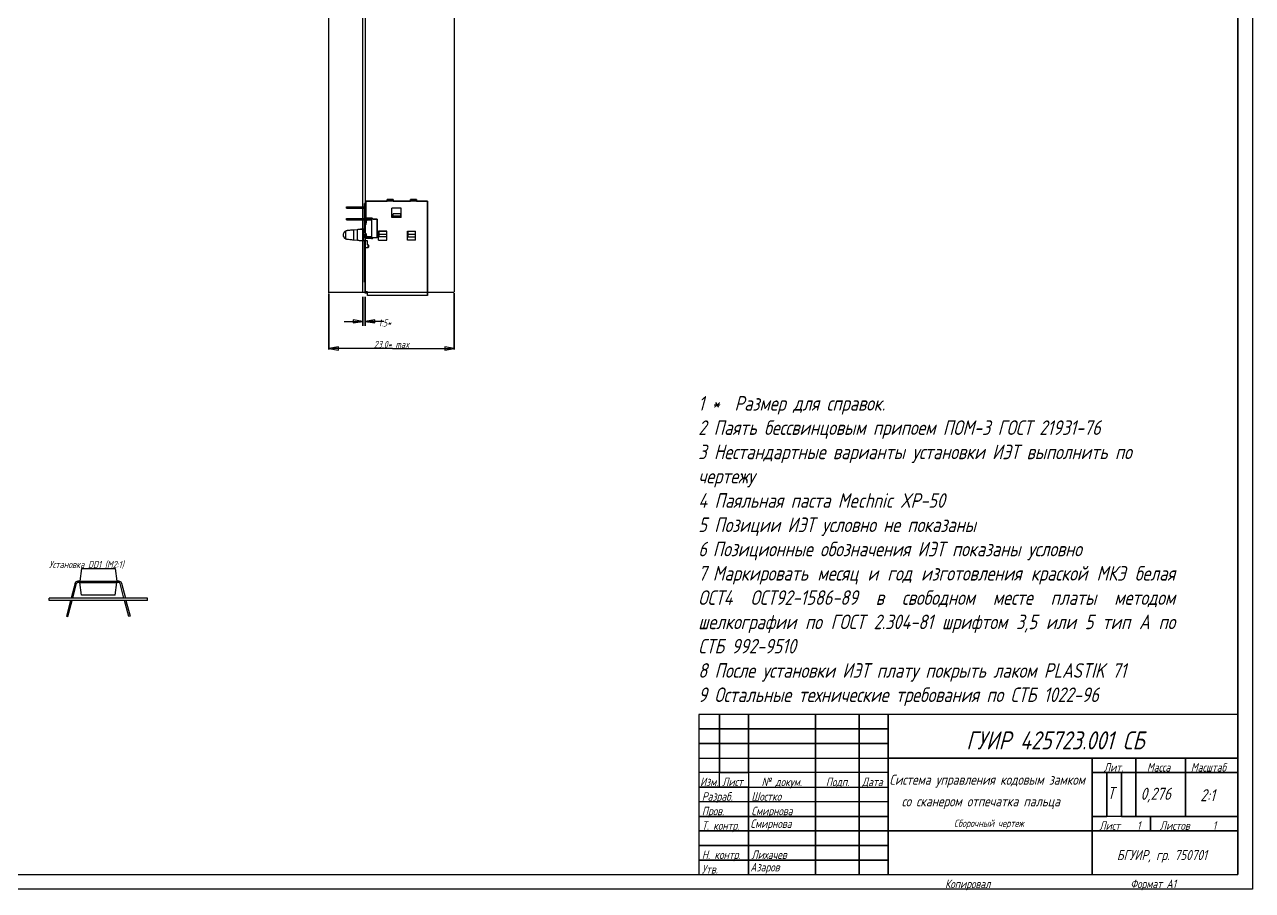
# Model space of a CAD drawing. Header units: inches. Extents: x 0 to 840, y -594 to 0.
# Drawn here: x 418.5 to 840, y -594.4 to -297.2 of the extents above; entities that cross this region are included whole.
import ezdxf

# ---------------------------------------------------------------- set-up
doc = ezdxf.new("R2010")
doc.units = ezdxf.units.IN
doc.header["$MEASUREMENT"] = 0
doc.layers.add('тонкая', color=7, linetype='Continuous', lineweight=20)
doc.styles.add('GOST type A0', font='', dxfattribs={"oblique": 15, "height": 5})
doc.styles.add('GOST type A1', font='', dxfattribs={"height": 3.704167})
doc.styles.get('GOST type A0').set_extended_font_data('GOST type A')
doc.styles.get('GOST type A1').set_extended_font_data('GOST type A', italic=True)

msp = doc.modelspace()

# ---------------------------------------------------------------- linework, layer by layer
at = {"color": 18, "lineweight": 30, "true_color": 0x000000}
for p, q in [((835, -5), (835, -589)), ((835, -589), (835, -5)), ((835, -589), (835, -5)), ((715, -534), (650, -534)), ((650, -534), (650, -539)), ((715, -534), (650, -534)), ((650, -534), (650, -539)), ((657, -534), (650, -534)), ((650, -534), (650, -559)), ((657, -534), (650, -534)), ((650, -534), (650, -559)), ((667, -534), (657, -534)), ((657, -534), (657, -554)), ((667, -534), (657, -534)), ((657, -534), (657, -554)), ((657, -559), (657, -534)), ((657, -559), (657, -534)), ((667, -554), (667, -534)), ((667, -554), (667, -534)), ((690, -534), (667, -534)), ((667, -534), (667, -559)), ((690, -534), (667, -534)), ((667, -534), (667, -559)), ((690, -534), (667, -534)), ((667, -534), (667, -589)), ((690, -534), (667, -534)), ((667, -534), (667, -589)), ((705, -534), (690, -534)), ((690, -534), (690, -589)), ((705, -534), (690, -534)), ((690, -534), (690, -589)), ((690, -559), (690, -534)), ((690, -559), (690, -534)), ((690, -589), (690, -534)), ((690, -589), (690, -534)), ((705, -589), (705, -534)), ((705, -589), (705, -534)), ((715, -534), (705, -534)), ((705, -534), (705, -589)), ((715, -534), (705, -534)), ((705, -534), (705, -589)), ((835, -534), (715, -534)), ((715, -534), (715, -549)), ((835, -534), (715, -534)), ((715, -534), (715, -549)), ((715, -589), (715, -534)), ((715, -589), (715, -534)), ((715, -539), (715, -534)), ((715, -539), (715, -534)), ((835, -549), (835, -534)), ((835, -549), (835, -534)), ((650, -539), (715, -539)), ((650, -539), (715, -539)), ((715, -539), (650, -539)), ((650, -539), (650, -544)), ((715, -539), (650, -539)), ((650, -539), (650, -544)), ((715, -544), (715, -539)), ((715, -544), (715, -539)), ((650, -544), (715, -544)), ((650, -544), (715, -544)), ((715, -544), (650, -544)), ((650, -544), (650, -549)), ((715, -544), (650, -544)), ((650, -544), (650, -549)), ((715, -549), (715, -544)), ((715, -549), (715, -544)), ((650, -549), (715, -549)), ((650, -549), (715, -549)), ((715, -549), (835, -549)), ((715, -549), (835, -549)), ((785, -549), (715, -549)), ((715, -549), (715, -574)), ((785, -549), (715, -549)), ((715, -549), (715, -574)), ((800, -549), (785, -549)), ((785, -549), (785, -554)), ((800, -549), (785, -549)), ((785, -549), (785, -554)), ((785, -574), (785, -549)), ((785, -574), (785, -549)), ((817, -549), (800, -549)), ((800, -549), (800, -554)), ((817, -549), (800, -549)), ((800, -549), (800, -554)), ((800, -554), (800, -549)), ((800, -554), (800, -549)), ((835, -549), (817, -549)), ((817, -549), (817, -554)), ((835, -549), (817, -549)), ((817, -549), (817, -554)), ((817, -554), (817, -549)), ((817, -554), (817, -549)), ((835, -554), (835, -549)), ((835, -554), (835, -549)), ((715, -554), (650, -554)), ((650, -554), (650, -559)), ((715, -554), (650, -554)), ((650, -554), (650, -559)), ((657, -554), (667, -554)), ((657, -554), (667, -554)), ((715, -559), (715, -554)), ((715, -559), (715, -554)), ((790, -554), (785, -554)), ((785, -554), (785, -569)), ((790, -554), (785, -554)), ((785, -554), (785, -569)), ((785, -554), (800, -554)), ((785, -554), (800, -554)), ((790, -569), (790, -554)), ((790, -569), (790, -554)), ((795.04, -553.97), (790.04, -553.97)), ((790.04, -553.97), (790.04, -568.97)), ((795.04, -553.97), (790.04, -553.97)), ((790.04, -553.97), (790.04, -568.97)), ((800, -554), (795, -554)), ((795, -554), (795, -569)), ((800, -554), (795, -554)), ((795, -554), (795, -569)), ((795.04, -568.97), (795.04, -553.97)), ((795.04, -568.97), (795.04, -553.97)), ((817, -554), (800, -554)), ((800, -554), (800, -569)), ((817, -554), (800, -554)), ((800, -554), (800, -569)), ((800, -569), (800, -554)), ((800, -569), (800, -554)), ((800, -554), (817, -554)), ((800, -554), (817, -554)), ((835, -553.97), (817, -553.97)), ((817, -553.97), (817, -569)), ((835, -553.97), (817, -553.97)), ((817, -553.97), (817, -569)), ((817, -569), (817, -554)), ((817, -569), (817, -554)), ((817, -554), (835, -554)), ((817, -554), (835, -554)), ((835, -569), (835, -553.97)), ((835, -569), (835, -553.97)), ((667, -559), (650, -559)), ((650, -559), (650, -589)), ((667, -559), (650, -559)), ((650, -559), (650, -589)), ((650, -559), (715, -559)), ((650, -559), (715, -559)), ((650, -559), (657, -559)), ((650, -559), (657, -559)), ((667, -589), (667, -559)), ((667, -589), (667, -559)), ((667, -559), (690, -559)), ((667, -559), (690, -559)), ((715, -564), (650, -564)), ((650, -564), (650, -569)), ((715, -564), (650, -564)), ((650, -564), (650, -569)), ((715, -569), (715, -564)), ((715, -569), (715, -564)), ((650, -569), (715, -569)), ((650, -569), (715, -569)), ((715, -569), (650, -569)), ((650, -569), (650, -574)), ((715, -569), (650, -569)), ((650, -569), (650, -574)), ((715, -574), (715, -569)), ((715, -574), (715, -569)), ((785, -569), (790, -569)), ((785, -569), (790, -569)), ((805, -569), (785, -569)), ((785, -569), (785, -574)), ((805, -569), (785, -569)), ((785, -569), (785, -574)), ((790.04, -568.97), (795.04, -568.97)), ((790.04, -568.97), (795.04, -568.97)), ((795, -569), (800, -569)), ((795, -569), (800, -569)), ((800, -569), (817, -569)), ((800, -569), (817, -569)), ((805, -574), (805, -569)), ((805, -574), (805, -569)), ((835, -569), (805, -569)), ((805, -569), (805, -574)), ((835, -569), (805, -569)), ((805, -569), (805, -574)), ((817, -569), (835, -569)), ((817, -569), (835, -569)), ((835, -574), (835, -569)), ((835, -574), (835, -569)), ((650, -574), (715, -574)), ((650, -574), (715, -574)), ((715, -574), (650, -574)), ((650, -574), (650, -579)), ((715, -574), (650, -574)), ((650, -574), (650, -579)), ((785, -574), (715, -574)), ((715, -574), (715, -589)), ((785, -574), (715, -574)), ((715, -574), (715, -589)), ((715, -574), (785, -574)), ((715, -574), (785, -574)), ((715, -579), (715, -574)), ((715, -579), (715, -574)), ((785, -574), (805, -574)), ((785, -574), (805, -574)), ((835, -574), (785, -574)), ((785, -574), (785, -589)), ((835, -574), (785, -574)), ((785, -574), (785, -589)), ((785, -589), (785, -574)), ((785, -589), (785, -574)), ((805, -574), (835, -574)), ((805, -574), (835, -574)), ((835, -589), (835, -574)), ((835, -589), (835, -574)), ((650, -579), (715, -579)), ((650, -579), (715, -579)), ((715, -579), (650, -579)), ((650, -579), (650, -584)), ((715, -579), (650, -579)), ((650, -579), (650, -584)), ((715, -584), (715, -579)), ((715, -584), (715, -579)), ((650, -584), (715, -584)), ((650, -584), (715, -584)), ((715, -584), (650, -584)), ((650, -584), (650, -589)), ((715, -584), (650, -584)), ((650, -584), (650, -589)), ((715, -589), (715, -584)), ((715, -589), (715, -584)), ((20, -589), (835, -589)), ((20, -589), (835, -589)), ((650, -589), (667, -589)), ((650, -589), (667, -589)), ((650, -589), (715, -589)), ((650, -589), (715, -589)), ((667, -589), (690, -589)), ((667, -589), (690, -589)), ((690, -589), (705, -589)), ((690, -589), (705, -589)), ((705, -589), (715, -589)), ((705, -589), (715, -589)), ((715, -589), (785, -589)), ((715, -589), (785, -589)), ((785, -589), (835, -589)), ((785, -589), (835, -589))]:
    msp.add_line(p, q, dxfattribs=at)
at = {"color": 18, "true_color": 0x000000}
for p, q in [((522.94, -389.42), (523.06, -49.22)), ((534.59, -389.2), (534.59, -49.2)), ((535.41, -49.2), (535.41, -389.2)), ((565.99, -49.2), (566, -389)), ((535.71, -358.63), (535.71, -357.83)), ((535.71, -357.83), (543.01, -357.83)), ((535.71, -365.83), (535.71, -357.83)), ((556.81, -357.83), (535.71, -357.83)), ((543.01, -357.83), (543.01, -357.23)), ((543.01, -357.23), (545.01, -357.23)), ((543.01, -357.83), (543.01, -357.23)), ((543.05, -357.23), (543.01, -357.23)), ((543.15, -357.23), (543.05, -357.23)), ((543.3, -357.23), (543.15, -357.23)), ((543.51, -357.23), (543.3, -357.23)), ((543.75, -357.23), (543.51, -357.23)), ((544.01, -357.23), (543.75, -357.23)), ((544.27, -357.23), (544.01, -357.23)), ((544.51, -357.23), (544.27, -357.23)), ((544.72, -357.23), (544.51, -357.23)), ((544.88, -357.23), (544.72, -357.23)), ((544.98, -357.23), (544.88, -357.23)), ((545.01, -357.23), (544.98, -357.23)), ((545.01, -357.23), (545.01, -357.83)), ((545.01, -357.83), (545.01, -357.23)), ((545.01, -357.83), (551.01, -357.83)), ((551.01, -357.83), (551.01, -357.23)), ((551.01, -357.23), (553.01, -357.23)), ((551.05, -357.23), (551.01, -357.23)), ((551.01, -357.83), (551.01, -357.23)), ((551.15, -357.23), (551.05, -357.23)), ((551.3, -357.23), (551.15, -357.23)), ((551.51, -357.23), (551.3, -357.23)), ((551.75, -357.23), (551.51, -357.23)), ((552.01, -357.23), (551.75, -357.23)), ((552.27, -357.23), (552.01, -357.23)), ((552.51, -357.23), (552.27, -357.23)), ((552.72, -357.23), (552.51, -357.23)), ((552.88, -357.23), (552.72, -357.23)), ((552.98, -357.23), (552.88, -357.23)), ((553.01, -357.23), (552.98, -357.23)), ((553.01, -357.23), (553.01, -357.83)), ((553.01, -357.83), (553.01, -357.23)), ((553.01, -357.83), (556.81, -357.83)), ((556.81, -357.83), (556.81, -390.23)), ((556.81, -390.23), (556.81, -357.83)), ((529.01, -360.28), (529.01, -359.78)), ((529.01, -359.78), (535.21, -359.78)), ((529.01, -360.28), (529.01, -359.78)), ((529.01, -359.78), (535.21, -359.78)), ((535.21, -360.28), (529.01, -360.28)), ((529.01, -360.28), (535.21, -360.28)), ((535.21, -359.78), (535.21, -358.63)), ((535.21, -358.63), (535.71, -358.63)), ((535.71, -358.63), (535.21, -358.63)), ((535.21, -367.43), (535.21, -358.63)), ((535.21, -363.78), (535.21, -360.28)), ((547.81, -360.29), (544.61, -360.29)), ((544.61, -363.43), (544.61, -360.29)), ((545.01, -363.03), (545.01, -362.16)), ((547.61, -362.16), (545.01, -362.16)), ((547.61, -363.03), (547.61, -362.16)), ((547.81, -363.43), (547.81, -360.29)), ((529.01, -364.28), (529.01, -363.78)), ((529.01, -363.78), (535.21, -363.78)), ((529.01, -364.28), (529.01, -363.78)), ((529.01, -363.78), (535.21, -363.78)), ((535.21, -364.28), (529.01, -364.28)), ((529.01, -364.28), (535.21, -364.28)), ((535.21, -367.43), (535.21, -364.28)), ((535.3, -364.3), (535.32, -364.14)), ((535.3, -364.3), (535.32, -364.14)), ((535.3, -364.3), (535.32, -364.14)), ((535.3, -364.3), (535.32, -364.14)), ((535.3, -365.2), (535.3, -364.3)), ((535.3, -365.2), (535.3, -364.3)), ((535.3, -365.2), (535.3, -364.3)), ((535.3, -365.2), (535.3, -364.3)), ((535.8, -365.2), (535.3, -365.2)), ((535.8, -365.2), (535.3, -365.2)), ((535.8, -365.2), (535.3, -365.2)), ((535.8, -365.2), (535.3, -365.2)), ((535.32, -364.14), (535.38, -364)), ((535.32, -364.14), (535.38, -364)), ((535.32, -364.14), (535.38, -364)), ((535.32, -364.14), (535.38, -364)), ((535.38, -364), (535.47, -363.88)), ((535.38, -364), (535.47, -363.88)), ((535.38, -364), (535.47, -363.88)), ((535.38, -364), (535.47, -363.88)), ((535.4, -365.7), (535.9, -365.2)), ((535.4, -365.7), (535.9, -365.2)), ((535.4, -365.7), (535.9, -365.2)), ((535.4, -365.7), (535.9, -365.2)), ((535.4, -368.7), (535.4, -365.7)), ((535.4, -368.7), (535.4, -365.7)), ((535.4, -368.7), (535.4, -365.7)), ((535.4, -368.7), (535.4, -365.7)), ((535.41, -367.43), (535.41, -365.83)), ((535.71, -365.83), (535.41, -365.83)), ((535.47, -363.88), (535.6, -363.78)), ((535.47, -363.88), (535.6, -363.78)), ((535.47, -363.88), (535.6, -363.78)), ((535.47, -363.88), (535.6, -363.78)), ((535.6, -363.78), (535.74, -363.72)), ((535.6, -363.78), (535.74, -363.72)), ((535.6, -363.78), (535.74, -363.72)), ((535.6, -363.78), (535.74, -363.72)), ((535.74, -363.72), (535.9, -363.7)), ((535.74, -363.72), (535.9, -363.7)), ((535.74, -363.72), (535.9, -363.7)), ((535.74, -363.72), (535.9, -363.7)), ((535.81, -364.25), (535.8, -364.27)), ((535.8, -364.27), (535.81, -364.25)), ((535.81, -364.25), (535.8, -364.27)), ((535.8, -364.27), (535.81, -364.25)), ((535.8, -364.27), (535.8, -364.3)), ((535.8, -364.3), (535.8, -364.27)), ((535.8, -364.27), (535.8, -364.3)), ((535.8, -364.3), (535.8, -364.27)), ((535.8, -364.3), (535.8, -365.2)), ((535.8, -365.2), (535.8, -364.3)), ((535.8, -364.3), (535.8, -365.2)), ((535.8, -365.2), (535.8, -364.3)), ((535.83, -364.23), (535.81, -364.25)), ((535.81, -364.25), (535.83, -364.23)), ((535.83, -364.23), (535.81, -364.25)), ((535.81, -364.25), (535.83, -364.23)), ((535.85, -364.21), (535.83, -364.23)), ((535.83, -364.23), (535.85, -364.21)), ((535.85, -364.21), (535.83, -364.23)), ((535.83, -364.23), (535.85, -364.21)), ((535.87, -364.2), (535.85, -364.21)), ((535.85, -364.21), (535.87, -364.2)), ((535.87, -364.2), (535.85, -364.21)), ((535.85, -364.21), (535.87, -364.2)), ((535.9, -364.2), (535.87, -364.2)), ((535.87, -364.2), (535.9, -364.2)), ((535.9, -364.2), (535.87, -364.2)), ((535.87, -364.2), (535.9, -364.2)), ((535.9, -363.7), (537.6, -363.7)), ((537.6, -363.7), (535.9, -363.7)), ((535.9, -363.7), (537.6, -363.7)), ((537.6, -363.7), (535.9, -363.7)), ((537.6, -364.2), (535.9, -364.2)), ((537.6, -364.2), (535.9, -364.2)), ((537.6, -364.2), (535.9, -364.2)), ((537.6, -364.2), (535.9, -364.2)), ((535.9, -364.54), (535.91, -364.5)), ((535.9, -364.54), (535.91, -364.5)), ((535.9, -364.54), (535.91, -364.5)), ((535.9, -364.54), (535.91, -364.5)), ((535.9, -364.58), (535.9, -364.54)), ((535.9, -364.56), (535.9, -364.54)), ((535.9, -364.58), (535.9, -364.54)), ((535.9, -364.56), (535.9, -364.54)), ((535.9, -364.58), (535.9, -364.56)), ((535.9, -364.58), (535.9, -364.56)), ((535.9, -365.2), (535.9, -364.58)), ((535.9, -365.2), (535.9, -364.58)), ((535.9, -365.2), (535.9, -364.58)), ((535.9, -365.2), (535.9, -364.58)), ((535.91, -364.5), (535.94, -364.47)), ((535.91, -364.5), (535.94, -364.47)), ((535.91, -364.5), (535.94, -364.47)), ((535.91, -364.5), (535.94, -364.47)), ((535.94, -364.47), (535.96, -364.44)), ((535.94, -364.47), (535.96, -364.44)), ((535.94, -364.47), (535.96, -364.44)), ((535.94, -364.47), (535.96, -364.44)), ((535.96, -364.44), (536, -364.41)), ((535.96, -364.44), (536, -364.41)), ((535.96, -364.44), (536, -364.41)), ((535.96, -364.44), (536, -364.41)), ((536, -364.41), (536.04, -364.39)), ((536, -364.41), (536.04, -364.39)), ((536, -364.41), (536.04, -364.39)), ((536, -364.41), (536.04, -364.39)), ((536.04, -364.39), (536.09, -364.38)), ((536.04, -364.39), (536.09, -364.38)), ((536.04, -364.39), (536.09, -364.38)), ((536.04, -364.39), (536.09, -364.38)), ((536.09, -364.38), (537.7, -364.3)), ((536.09, -364.38), (537.7, -364.3)), ((536.09, -364.38), (537.7, -364.3)), ((536.09, -364.38), (537.7, -364.3)), ((537.6, -363.7), (537.75, -363.72)), ((537.75, -363.72), (537.6, -363.7)), ((537.6, -363.7), (537.75, -363.72)), ((537.75, -363.72), (537.6, -363.7)), ((537.62, -364.2), (537.6, -364.2)), ((537.62, -364.2), (537.6, -364.2)), ((537.62, -364.2), (537.6, -364.2)), ((537.62, -364.2), (537.6, -364.2)), ((537.65, -364.21), (537.62, -364.2)), ((537.65, -364.21), (537.62, -364.2)), ((537.65, -364.21), (537.62, -364.2)), ((537.65, -364.21), (537.62, -364.2)), ((537.67, -364.23), (537.65, -364.21)), ((537.67, -364.23), (537.65, -364.21)), ((537.67, -364.23), (537.65, -364.21)), ((537.67, -364.23), (537.65, -364.21)), ((537.68, -364.25), (537.67, -364.23)), ((537.68, -364.25), (537.67, -364.23)), ((537.68, -364.25), (537.67, -364.23)), ((537.68, -364.25), (537.67, -364.23)), ((537.69, -364.27), (537.68, -364.25)), ((537.69, -364.27), (537.68, -364.25)), ((537.69, -364.27), (537.68, -364.25)), ((537.69, -364.27), (537.68, -364.25)), ((537.7, -364.3), (537.69, -364.27)), ((537.7, -364.3), (537.69, -364.27)), ((537.7, -364.3), (537.69, -364.27)), ((537.7, -364.3), (537.69, -364.27)), ((539.5, -364), (537.7, -364)), ((537.7, -364.3), (537.7, -364)), ((539.5, -364), (537.7, -364)), ((537.7, -364.3), (537.7, -364)), ((537.7, -370.1), (537.7, -364.3)), ((537.7, -370.1), (537.7, -364.3)), ((537.75, -363.72), (537.9, -363.78)), ((537.9, -363.78), (537.75, -363.72)), ((537.75, -363.72), (537.9, -363.78)), ((537.9, -363.78), (537.75, -363.72)), ((537.9, -363.78), (538.02, -363.88)), ((538.02, -363.88), (537.9, -363.78)), ((537.9, -363.78), (538.02, -363.88)), ((538.02, -363.88), (537.9, -363.78)), ((538.02, -363.88), (538.12, -364)), ((538.12, -364), (538.02, -363.88)), ((538.02, -363.88), (538.12, -364)), ((538.12, -364), (538.02, -363.88)), ((538.12, -364), (539.5, -364)), ((538.12, -364), (539.5, -364)), ((539.5, -364), (539.5, -370.4)), ((539.5, -370.4), (539.5, -364)), ((539.5, -364), (539.5, -370.4)), ((539.5, -370.4), (539.5, -364)), ((547.81, -363.43), (544.61, -363.43)), ((545.01, -363.43), (545.01, -363.03)), ((547.61, -363.03), (545.01, -363.03)), ((547.61, -363.43), (547.61, -363.03)), ((527.93, -369.43), (527.95, -369.22)), ((527.93, -369.43), (527.95, -369.22)), ((527.94, -369.58), (527.93, -369.43)), ((527.94, -369.58), (527.93, -369.43)), ((527.96, -369.73), (527.94, -369.58)), ((527.96, -369.73), (527.94, -369.58)), ((527.95, -369.22), (527.99, -369.01)), ((527.95, -369.22), (527.96, -369.15)), ((527.96, -369.7), (527.95, -369.68)), ((527.96, -369.11), (527.97, -369.08)), ((527.96, -369.11), (527.97, -369.08)), ((527.96, -369.15), (527.96, -369.11)), ((527.96, -369.15), (527.96, -369.11)), ((527.96, -369.71), (527.96, -369.7)), ((528.02, -369.96), (527.96, -369.73)), ((528.02, -369.96), (527.96, -369.73)), ((527.97, -369.08), (527.99, -369.01)), ((527.99, -369.01), (528.05, -368.82)), ((527.99, -369.01), (528.05, -368.82)), ((528.03, -369.96), (528.02, -369.96)), ((528.14, -370.21), (528.02, -369.96)), ((528.03, -369.97), (528.03, -369.96)), ((528.03, -369.97), (528.03, -369.96)), ((528.05, -370.01), (528.03, -369.97)), ((528.05, -370.01), (528.03, -369.97)), ((528.05, -368.82), (528.14, -368.63)), ((528.05, -368.82), (528.14, -368.63)), ((528.05, -368.81), (528.06, -368.8)), ((528.05, -368.81), (528.05, -368.81)), ((528.14, -370.21), (528.05, -370.01)), ((528.14, -368.63), (528.26, -368.46)), ((528.14, -368.63), (528.19, -368.57)), ((528.16, -370.25), (528.14, -370.21)), ((528.36, -370.51), (528.14, -370.21)), ((528.18, -370.29), (528.16, -370.25)), ((528.18, -370.29), (528.16, -370.25)), ((528.27, -370.39), (528.18, -370.29)), ((528.27, -370.39), (528.18, -370.29)), ((528.19, -368.57), (528.2, -368.53)), ((528.19, -368.57), (528.2, -368.53)), ((528.2, -368.53), (528.23, -368.49)), ((528.2, -368.53), (528.24, -368.49)), ((528.23, -368.49), (528.26, -368.46)), ((528.26, -368.46), (528.44, -368.25)), ((528.26, -368.46), (528.28, -368.44)), ((528.36, -370.51), (528.27, -370.39)), ((528.28, -368.44), (528.31, -368.39)), ((528.28, -368.44), (528.31, -368.39)), ((528.31, -368.39), (528.43, -368.27)), ((528.31, -368.39), (528.43, -368.27)), ((528.39, -370.54), (528.36, -370.51)), ((528.76, -370.83), (528.36, -370.51)), ((528.43, -370.59), (528.39, -370.54)), ((528.43, -370.59), (528.39, -370.54)), ((528.43, -368.27), (528.44, -368.26)), ((528.43, -368.27), (528.44, -368.26)), ((528.43, -368.27), (528.43, -368.27)), ((528.43, -370.59), (528.43, -370.57)), ((528.63, -370.75), (528.43, -370.59)), ((528.63, -370.75), (528.43, -370.59)), ((528.44, -368.25), (528.6, -368.13)), ((528.44, -368.25), (528.6, -368.13)), ((528.44, -368.26), (528.44, -368.25)), ((528.6, -368.13), (528.76, -368.02)), ((528.6, -368.13), (528.66, -368.09)), ((528.73, -370.81), (528.63, -370.75)), ((528.73, -370.81), (528.63, -370.75)), ((528.65, -368.09), (528.68, -368.07)), ((528.66, -368.09), (528.68, -368.07)), ((528.68, -368.07), (528.71, -368.06)), ((528.68, -368.07), (528.71, -368.06)), ((528.71, -368.06), (528.76, -368.02)), ((528.76, -370.83), (528.73, -370.81)), ((528.76, -368.02), (528.94, -367.94)), ((528.76, -368.02), (528.94, -367.94)), ((528.76, -370.83), (528.76, -368.02)), ((528.83, -370.86), (528.76, -370.83)), ((528.94, -370.91), (528.76, -370.83)), ((528.86, -370.88), (528.83, -370.86)), ((528.86, -370.88), (528.83, -370.86)), ((528.88, -370.89), (528.86, -370.88)), ((528.88, -370.89), (528.86, -370.88)), ((528.94, -370.91), (528.88, -370.89)), ((528.94, -367.94), (529.14, -367.87)), ((528.94, -367.94), (529.14, -367.87)), ((529.14, -370.98), (528.94, -370.91)), ((529.14, -370.98), (528.94, -370.91)), ((528.95, -367.94), (528.96, -367.93)), ((528.96, -367.93), (528.99, -367.92)), ((529.14, -367.87), (529.39, -367.83)), ((529.14, -367.87), (529.22, -367.86)), ((529.22, -367.86), (529.27, -367.85)), ((529.22, -367.86), (529.27, -367.85)), ((529.27, -367.85), (529.39, -367.83)), ((529.27, -367.85), (529.39, -367.83)), ((529.27, -367.85), (529.27, -367.85)), ((529.39, -367.83), (529.73, -367.8)), ((529.39, -367.83), (529.73, -367.8)), ((529.73, -367.8), (530.09, -367.77)), ((529.73, -367.8), (530.09, -367.77)), ((530.09, -367.77), (530.46, -367.73)), ((530.09, -367.77), (530.46, -367.73)), ((530.46, -367.73), (530.82, -367.7)), ((530.46, -367.73), (530.82, -367.7)), ((530.82, -367.7), (531.16, -367.67)), ((530.82, -367.7), (531.16, -367.67)), ((531.16, -367.67), (531.46, -367.64)), ((531.16, -367.67), (531.46, -367.64)), ((531.16, -367.67), (531.46, -367.64)), ((531.46, -367.64), (532.74, -367.52)), ((531.46, -367.64), (532.74, -367.52)), ((531.46, -371.21), (531.46, -367.64)), ((532.74, -367.52), (533.01, -367.5)), ((532.74, -367.52), (533.01, -367.5)), ((532.74, -371.33), (532.74, -367.52)), ((533.01, -367.5), (533.31, -367.47)), ((533.01, -367.5), (533.31, -367.47)), ((533.31, -367.47), (533.81, -367.43)), ((533.31, -367.47), (533.81, -367.43)), ((533.81, -367.43), (535.21, -367.43)), ((534.19, -367.43), (533.81, -367.43)), ((534.57, -367.43), (534.19, -367.43)), ((534.97, -367.43), (534.57, -367.43)), ((535.41, -367.43), (534.97, -367.43)), ((534.97, -371.43), (534.97, -367.43)), ((535.3, -370.1), (535.3, -369.2)), ((535.3, -369.2), (535.8, -369.2)), ((535.3, -370.1), (535.3, -369.2)), ((535.8, -369.2), (535.3, -369.2)), ((535.3, -370.1), (535.3, -369.2)), ((535.3, -369.2), (535.8, -369.2)), ((535.3, -370.1), (535.3, -369.2)), ((535.8, -369.2), (535.3, -369.2)), ((535.32, -370.26), (535.3, -370.1)), ((535.32, -370.26), (535.3, -370.1)), ((535.32, -370.26), (535.3, -370.1)), ((535.32, -370.26), (535.3, -370.1)), ((535.38, -370.4), (535.32, -370.26)), ((535.38, -370.4), (535.32, -370.26)), ((535.38, -370.4), (535.32, -370.26)), ((535.38, -370.4), (535.32, -370.26)), ((535.47, -370.52), (535.38, -370.4)), ((535.47, -370.52), (535.38, -370.4)), ((535.47, -370.52), (535.38, -370.4)), ((535.47, -370.52), (535.38, -370.4)), ((535.9, -369.2), (535.4, -368.7)), ((535.9, -369.2), (535.4, -368.7)), ((535.9, -369.2), (535.4, -368.7)), ((535.9, -369.2), (535.4, -368.7)), ((535.6, -370.62), (535.47, -370.52)), ((535.6, -370.62), (535.47, -370.52)), ((535.6, -370.62), (535.47, -370.52)), ((535.6, -370.62), (535.47, -370.52)), ((535.74, -370.68), (535.6, -370.62)), ((535.74, -370.68), (535.6, -370.62)), ((535.74, -370.68), (535.6, -370.62)), ((535.74, -370.68), (535.6, -370.62)), ((535.9, -370.7), (535.74, -370.68)), ((535.9, -370.7), (535.74, -370.68)), ((535.9, -370.7), (535.74, -370.68)), ((535.9, -370.7), (535.74, -370.68)), ((535.8, -369.2), (535.8, -370.1)), ((535.8, -370.1), (535.8, -369.2)), ((535.8, -369.2), (535.8, -370.1)), ((535.8, -370.1), (535.8, -369.2)), ((535.8, -370.1), (535.8, -370.13)), ((535.8, -370.13), (535.8, -370.1)), ((535.8, -370.1), (535.8, -370.13)), ((535.8, -370.13), (535.8, -370.1)), ((535.8, -370.13), (535.81, -370.15)), ((535.81, -370.15), (535.8, -370.13)), ((535.8, -370.13), (535.81, -370.15)), ((535.81, -370.15), (535.8, -370.13)), ((535.81, -370.15), (535.83, -370.17)), ((535.83, -370.17), (535.81, -370.15)), ((535.81, -370.15), (535.83, -370.17)), ((535.83, -370.17), (535.81, -370.15)), ((535.83, -370.17), (535.85, -370.19)), ((535.85, -370.19), (535.83, -370.17)), ((535.83, -370.17), (535.85, -370.19)), ((535.85, -370.19), (535.83, -370.17)), ((535.85, -370.19), (535.87, -370.2)), ((535.87, -370.2), (535.85, -370.19)), ((535.85, -370.19), (535.87, -370.2)), ((535.87, -370.2), (535.85, -370.19)), ((535.87, -370.2), (535.9, -370.2)), ((535.9, -370.2), (535.87, -370.2)), ((535.87, -370.2), (535.9, -370.2)), ((535.9, -370.2), (535.87, -370.2)), ((535.9, -369.82), (535.9, -369.2)), ((535.9, -369.82), (535.9, -369.2)), ((535.9, -369.82), (535.9, -369.2)), ((535.9, -369.82), (535.9, -369.2)), ((535.9, -369.86), (535.9, -369.82)), ((535.9, -369.86), (535.9, -369.82)), ((535.9, -369.86), (535.9, -369.82)), ((535.9, -369.86), (535.9, -369.82)), ((535.92, -369.91), (535.9, -369.86)), ((535.92, -369.91), (535.9, -369.86)), ((535.92, -369.91), (535.9, -369.86)), ((535.92, -369.91), (535.9, -369.86)), ((535.9, -370.2), (537.6, -370.2)), ((537.6, -370.2), (535.9, -370.2)), ((535.9, -370.2), (537.6, -370.2)), ((537.6, -370.2), (535.9, -370.2)), ((537.6, -370.7), (535.9, -370.7)), ((537.6, -370.7), (535.9, -370.7)), ((537.6, -370.7), (535.9, -370.7)), ((537.6, -370.7), (535.9, -370.7)), ((535.94, -369.94), (535.92, -369.91)), ((535.94, -369.94), (535.92, -369.91)), ((535.94, -369.94), (535.92, -369.91)), ((535.94, -369.94), (535.92, -369.91)), ((535.97, -369.97), (535.94, -369.94)), ((535.97, -369.97), (535.94, -369.94)), ((535.97, -369.97), (535.94, -369.94)), ((535.97, -369.97), (535.94, -369.94)), ((536.01, -370), (535.97, -369.97)), ((536.01, -370), (535.97, -369.97)), ((536.01, -370), (535.97, -369.97)), ((536.01, -370), (535.97, -369.97)), ((536.05, -370.01), (536.01, -370)), ((536.05, -370.01), (536.01, -370)), ((536.05, -370.01), (536.01, -370)), ((536.05, -370.01), (536.01, -370)), ((536.07, -370.01), (536.05, -370.01)), ((536.07, -370.01), (536.05, -370.01)), ((536.07, -370.01), (536.05, -370.01)), ((536.07, -370.01), (536.05, -370.01)), ((536.09, -370.02), (536.07, -370.01)), ((536.09, -370.02), (536.07, -370.01)), ((536.09, -370.02), (536.07, -370.01)), ((536.09, -370.02), (536.07, -370.01)), ((537.7, -370.1), (536.09, -370.02)), ((537.7, -370.1), (536.09, -370.02)), ((537.7, -370.1), (536.09, -370.02)), ((537.7, -370.1), (536.09, -370.02)), ((537.6, -370.2), (537.62, -370.2)), ((537.6, -370.2), (537.62, -370.2)), ((537.6, -370.2), (537.62, -370.2)), ((537.6, -370.2), (537.62, -370.2)), ((537.75, -370.68), (537.6, -370.7)), ((537.6, -370.7), (537.75, -370.68)), ((537.75, -370.68), (537.6, -370.7)), ((537.6, -370.7), (537.75, -370.68)), ((537.62, -370.2), (537.65, -370.19)), ((537.62, -370.2), (537.65, -370.19)), ((537.62, -370.2), (537.65, -370.19)), ((537.62, -370.2), (537.65, -370.19)), ((537.65, -370.19), (537.67, -370.17)), ((537.65, -370.19), (537.67, -370.17)), ((537.65, -370.19), (537.67, -370.17)), ((537.65, -370.19), (537.67, -370.17)), ((537.67, -370.17), (537.68, -370.15)), ((537.67, -370.17), (537.68, -370.15)), ((537.67, -370.17), (537.68, -370.15)), ((537.67, -370.17), (537.68, -370.15)), ((537.68, -370.15), (537.69, -370.13)), ((537.68, -370.15), (537.69, -370.13)), ((537.68, -370.15), (537.69, -370.13)), ((537.68, -370.15), (537.69, -370.13)), ((537.69, -370.13), (537.7, -370.1)), ((537.69, -370.13), (537.7, -370.1)), ((537.69, -370.13), (537.7, -370.1)), ((537.69, -370.13), (537.7, -370.1)), ((537.7, -370.4), (537.7, -370.1)), ((537.7, -370.4), (537.7, -370.1)), ((539.5, -370.4), (537.7, -370.4)), ((539.5, -370.4), (537.7, -370.4)), ((537.9, -370.62), (537.75, -370.68)), ((537.75, -370.68), (537.9, -370.62)), ((537.9, -370.62), (537.75, -370.68)), ((537.75, -370.68), (537.9, -370.62)), ((538.02, -370.52), (537.9, -370.62)), ((537.9, -370.62), (538.02, -370.52)), ((538.02, -370.52), (537.9, -370.62)), ((537.9, -370.62), (538.02, -370.52)), ((538.12, -370.4), (538.02, -370.52)), ((538.02, -370.52), (538.12, -370.4)), ((538.12, -370.4), (538.02, -370.52)), ((538.02, -370.52), (538.12, -370.4)), ((539.5, -370.4), (538.12, -370.4)), ((539.5, -370.4), (538.12, -370.4)), ((542.81, -368.09), (540.01, -368.09)), ((540.01, -371.23), (540.01, -368.09)), ((542.81, -368.23), (540.21, -368.23)), ((540.21, -369.23), (540.21, -368.23)), ((540.21, -370.09), (540.21, -369.23)), ((542.81, -369.23), (540.21, -369.23)), ((542.81, -370.09), (540.21, -370.09)), ((542.81, -371.23), (542.81, -368.09)), ((549.91, -368.09), (552.71, -368.09)), ((549.91, -371.23), (549.91, -368.09)), ((552.71, -368.23), (550.11, -368.23)), ((550.11, -369.23), (550.11, -368.23)), ((550.11, -370.09), (550.11, -369.23)), ((552.71, -369.23), (550.11, -369.23)), ((550.11, -370.09), (552.71, -370.09)), ((552.71, -371.23), (552.71, -368.09)), ((529.23, -370.99), (529.14, -370.98)), ((529.39, -371.02), (529.14, -370.98)), ((529.27, -371), (529.23, -370.99)), ((529.27, -371), (529.23, -370.99)), ((529.39, -371.02), (529.27, -371)), ((529.39, -371.02), (529.27, -371)), ((529.27, -371), (529.27, -371)), ((529.73, -371.05), (529.39, -371.02)), ((529.73, -371.05), (529.39, -371.02)), ((530.09, -371.08), (529.73, -371.05)), ((530.09, -371.08), (529.73, -371.05)), ((530.46, -371.12), (530.09, -371.08)), ((530.46, -371.12), (530.09, -371.08)), ((530.82, -371.15), (530.46, -371.12)), ((530.82, -371.15), (530.46, -371.12)), ((531.16, -371.18), (530.82, -371.15)), ((531.16, -371.18), (530.82, -371.15)), ((531.46, -371.21), (531.16, -371.18)), ((531.46, -371.21), (531.16, -371.18)), ((531.46, -371.21), (531.16, -371.18)), ((532.74, -371.33), (531.46, -371.21)), ((532.74, -371.33), (531.46, -371.21)), ((533.19, -371.37), (532.74, -371.33)), ((533.19, -371.37), (532.74, -371.33)), ((533.49, -371.4), (533.19, -371.37)), ((533.49, -371.4), (533.19, -371.37)), ((533.81, -371.43), (533.49, -371.4)), ((533.81, -371.43), (533.49, -371.4)), ((535.21, -371.43), (533.81, -371.43)), ((534.19, -371.43), (533.81, -371.43)), ((534.57, -371.43), (534.19, -371.43)), ((534.97, -371.43), (534.57, -371.43)), ((536.21, -371.43), (534.97, -371.43)), ((535.21, -385.69), (535.21, -371.43)), ((535.21, -376.43), (535.21, -371.43)), ((535.41, -389), (535.41, -373.8)), ((536.21, -373.8), (535.41, -373.8)), ((536.21, -372.8), (536.21, -371.43)), ((536.34, -372.82), (536.21, -372.8)), ((536.21, -373.8), (536.34, -373.78)), ((536.46, -372.87), (536.34, -372.82)), ((536.34, -373.78), (536.46, -373.73)), ((536.41, -373.75), (536.41, -372.85)), ((536.57, -372.95), (536.46, -372.87)), ((536.46, -373.73), (536.57, -373.65)), ((536.65, -373.05), (536.57, -372.95)), ((536.57, -373.65), (536.65, -373.55)), ((536.69, -373.17), (536.65, -373.05)), ((536.65, -373.55), (536.69, -373.43)), ((536.71, -373.3), (536.69, -373.17)), ((536.69, -373.43), (536.71, -373.3)), ((540.01, -371.23), (542.81, -371.23)), ((552.71, -371.23), (549.91, -371.23)), ((535.21, -384.49), (535.21, -376.43)), ((535.21, -376.74), (535.21, -376.43)), ((535.41, -376.43), (535.21, -376.43)), ((535.21, -377.03), (535.21, -376.74)), ((535.21, -377.27), (535.21, -377.03)), ((535.21, -377.46), (535.21, -377.27)), ((535.21, -377.58), (535.21, -377.46)), ((535.21, -377.63), (535.21, -377.58)), ((535.41, -377.63), (535.21, -377.63)), ((535.21, -384.8), (535.21, -384.49)), ((535.41, -384.49), (535.21, -384.49)), ((535.21, -385.09), (535.21, -384.8)), ((535.21, -385.33), (535.21, -385.09)), ((535.21, -385.52), (535.21, -385.33)), ((535.21, -385.64), (535.21, -385.52)), ((535.21, -385.69), (535.21, -385.64)), ((535.41, -385.69), (535.21, -385.69)), ((535.41, -385.69), (535.21, -385.69)), ((535.41, -389.41), (535.41, -385.69)), ((565.99, -389.2), (522.94, -389.2)), ((522.94, -389.6), (522.94, -408.8)), ((522.94, -408.8), (522.94, -389.6)), ((535.41, -389.2), (534.59, -389.2)), ((534.59, -390.7), (534.59, -400.6)), ((534.59, -400.6), (534.59, -390.7)), ((535.41, -389.41), (535.41, -389)), ((536.21, -389), (535.41, -389)), ((536.01, -389.41), (535.41, -389.41)), ((536.01, -389.41), (535.41, -389.41)), ((535.41, -390.7), (535.41, -400.6)), ((535.41, -400.6), (535.41, -390.7)), ((536.21, -389), (536.01, -389)), ((536.01, -389), (536.01, -389.41)), ((536.01, -389.41), (536.01, -389)), ((536.21, -390.23), (536.21, -389)), ((536.21, -390.23), (536.21, -389)), ((556.81, -390.23), (536.21, -390.23)), ((556.81, -390.23), (536.21, -390.23)), ((566, -389.4), (566, -408.8)), ((566, -408.8), (566, -389.4)), ((528.24, -399.1), (533.68, -399.1)), ((534.59, -399.1), (531.29, -398.55)), ((531.29, -398.55), (531.29, -399.65)), ((531.29, -399.65), (534.59, -399.1)), ((538.71, -398.55), (535.41, -399.1)), ((535.41, -399.1), (538.71, -399.65)), ((541.76, -399.1), (536.32, -399.1)), ((537.9, -399.1), (538.71, -399.1)), ((538.71, -399.65), (538.71, -398.55)), ((526.24, -407.85), (522.94, -408.4)), ((522.94, -408.4), (526.24, -408.95)), ((544.82, -408.4), (523.85, -408.4)), ((526.24, -408.95), (526.24, -407.85)), ((544.82, -408.4), (565.09, -408.4)), ((566, -408.4), (562.7, -407.85)), ((562.7, -407.85), (562.7, -408.95)), ((562.7, -408.95), (566, -408.4)), ((438.01, -483.95), (437.44, -488.27)), ((438.01, -483.95), (449.57, -483.95)), ((449.57, -483.95), (450.14, -488.27)), ((435.86, -488.93), (434.5, -494.11)), ((435.86, -488.93), (435.94, -488.71)), ((435.94, -488.71), (436.08, -488.53)), ((436.08, -488.53), (436.27, -488.39)), ((436.27, -488.39), (436.48, -488.3)), ((436.38, -488.97), (436.35, -489.06)), ((436.45, -488.89), (436.38, -488.97)), ((436.52, -488.83), (436.45, -488.89)), ((436.48, -488.3), (436.72, -488.27)), ((436.62, -488.79), (436.52, -488.83)), ((436.72, -488.77), (436.62, -488.79)), ((437.44, -488.27), (436.72, -488.27)), ((437.44, -488.77), (436.72, -488.77)), ((437.44, -488.27), (437.44, -488.77)), ((437.44, -488.27), (450.14, -488.27)), ((438.01, -493.09), (437.44, -488.77)), ((437.44, -488.77), (450.14, -488.77)), ((449.57, -493.09), (450.14, -488.77)), ((450.14, -488.27), (450.14, -488.77)), ((450.87, -488.27), (450.14, -488.27)), ((450.87, -488.77), (450.14, -488.77)), ((450.87, -488.27), (451.1, -488.3)), ((450.97, -488.79), (450.87, -488.77)), ((451.06, -488.83), (450.97, -488.79)), ((451.14, -488.89), (451.06, -488.83)), ((451.1, -488.3), (451.32, -488.39)), ((451.2, -488.97), (451.14, -488.89)), ((451.24, -489.06), (451.2, -488.97)), ((451.32, -488.39), (451.5, -488.53)), ((451.5, -488.53), (451.64, -488.71)), ((451.64, -488.71), (451.73, -488.93)), ((451.73, -488.93), (453.09, -494.11)), ((435.02, -494.11), (436.35, -489.06)), ((449.57, -493.09), (438.01, -493.09)), ((452.56, -494.11), (451.24, -489.06)), ((460.71, -494.11), (426.87, -494.11)), ((426.87, -494.89), (426.87, -494.11)), ((460.71, -494.89), (426.87, -494.89)), ((434.29, -494.89), (432.87, -500.33)), ((433.36, -500.46), (434.82, -494.89)), ((454.22, -500.46), (452.77, -494.89)), ((453.29, -494.89), (454.71, -500.33)), ((460.71, -494.89), (460.71, -494.11)), ((432.87, -500.33), (433.36, -500.46)), ((454.71, -500.33), (454.22, -500.46))]:
    msp.add_line(p, q, dxfattribs=at)
at = {"color": 18, "lineweight": 30, "true_color": 0x000000}
msp.add_lwpolyline([(840, -594), (0, -594), (0, 0), (840, 0)], close=True, dxfattribs=at)

# ---------------------------------------------------------------- texts
at = {"color": 18, "true_color": 0x000000, "style": 'GOST type A1'}
for s, height, p in [('1.5*', 2.414, (539.9, -400.86)), ('23.0* max', 2.414, (538.39, -408.22)), ('Установка DD1 (М2:1)', 2.4143, (426.87, -483.77))]:
    msp.add_text(s, height=height, dxfattribs=at).set_placement(p)
at = {"color": 18, "lineweight": 30, "true_color": 0x000000, "style": 'GOST type A1'}
for s, height, p in [('ГУИР 425723.001 СБ', 6.2081, (741.75, -546.03)), ('Лит.', 2.932, (788.99, -553.64)), ('Масса', 2.932, (803.78, -553.64)), ('Масштаб', 2.932, (818.86, -553.64)), ('Изм.', 2.932, (650.37, -558.64)), ('Лист', 2.932, (657.94, -558.64)), ('№ докум.', 2.932, (671.47, -558.64)), ('Подп.', 2.932, (693.57, -558.62)), ('Дата', 2.932, (705.94, -558.64)), ('Система управления кодовым замком', 3.5, (715.38, -558.18)), ('T', 4.14, (790.11, -563.07)), ('0,276', 4.139, (801.6, -563.3)), ('2:1', 4.139, (822.09, -563.82)), ('Разраб.', 2.932, (651, -563.64)), ('Шостко', 2.932, (668, -563.64)), ('со сканером отпечатка пальца', 3.5, (719.57, -565.59)), ('Пров.', 2.932, (651, -568.64)), ('Смирнова', 2.932, (668, -568.64)), ('Т. контр.', 2.932, (651, -573.64)), ('Смирнова', 2.932, (667.66, -572.98)), ('Сборочный чертеж', 2.5, (737.55, -572.63)), ('Лист', 2.932, (787.44, -573.64)), ('1', 2.93, (800.34, -573.64)), ('Листов', 2.932, (808.18, -573.64)), ('1', 2.93, (826.34, -573.64)), ('Н. контр.', 2.932, (651, -583.64)), ('Лихачев', 2.932, (668, -583.64)), ('БГУИР, гр. 750701', 3.4489, (793.46, -584.02)), ('Утв.', 2.932, (651, -588.64)), ('Азаров', 2.932, (667.63, -587.9)), ('Копировал', 2.932, (734.48, -593.64)), ('Формат А1', 2.932, (798.08, -593.64))]:
    msp.add_text(s, height=height, dxfattribs=at).set_placement(p)
at = {"layer": 'тонкая', "color": 18, "true_color": 0x000000, "insert": (649.75, -424.74), "char_height": 5, "width": 163.2099, "attachment_point": 1, "style": 'GOST type A0'}
msp.add_mtext('\\pxqj,t1;1 *  Размер для справок.\\P\\pr1.09015,q*;2 Паять бессвинцовым припоем ПОМ-3 ГОСТ 21931-76\\P3 Нестандартные варианты установки ИЭТ выполнить по чертежу\\P\\pi-4,l4,r0,t1,2;4 Паяльная паста Mechnic XP-50\\P\\pi0,l0,r1.09015,qj,t1;5 Позиции ИЭТ условно не показаны\\P\\pt1,2;6^IПозиционные обозначения ИЭТ показаны условно\\P\\pr0,t1;7^IМаркировать месяц и год изготовления краской МКЭ белая ОСТ4 ОСТ92-1586-89 в свободном месте платы методом шелкографии по ГОСТ 2.304-81 шрифтом 3,5 или 5 тип А по СТБ 992-9510 \\P8 После установки ИЭТ плату покрыть лаком PLASTIK 71\\P\\pr1.09015;9 Остальные технические требования по СТБ 1022-96', dxfattribs=at)

doc.saveas('drawing.dxf')
